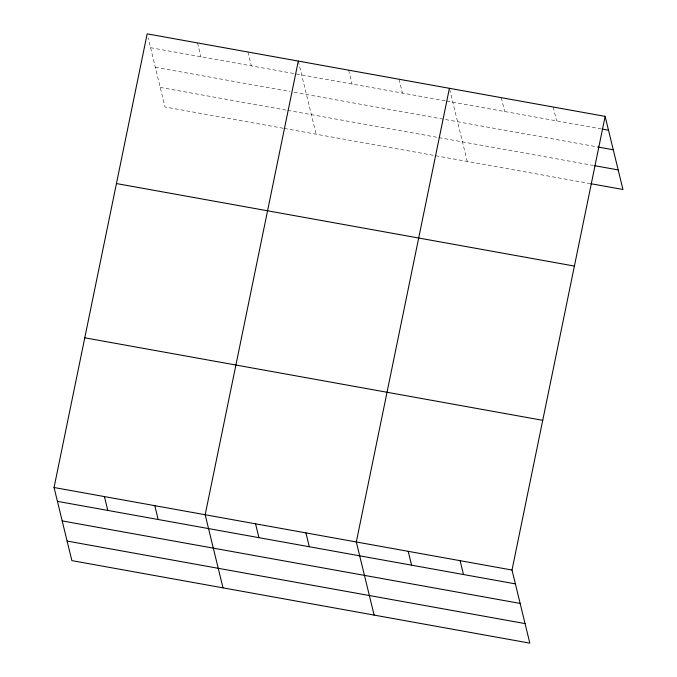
<?xml version="1.0" encoding="UTF-8"?>
<svg xmlns="http://www.w3.org/2000/svg" width="677" height="677" viewBox="0 0 677 677"><rect width="100%" height="100%" fill="white"/><g stroke="black" fill="none" stroke-linecap="round" stroke-linejoin="round"><path stroke-width="0.51" stroke-dasharray="3.38 2.54" d="M150.548 47.695L445.601 100.865M446.625 101.051L601.235 128.909M155.312 67.251L289.993 91.522M294.097 92.267L596.657 146.782M160.229 87.409L286.676 110.199M287.708 110.376L437.799 137.431M438.831 137.609L593.264 165.442M283.223 128.275L164.993 106.966L148.136 37.802M284.247 128.461L589.735 183.509M553.219 107.017L556.596 120.861M501.318 97.666L504.695 111.51M449.663 89.305L467.24 161.431M399.041 79.234L402.417 93.079M348.672 70.163L352.048 84.007M298.295 61.082L316.117 134.198M247.917 52.002L251.294 65.847M197.549 42.93L200.917 56.775"/><path stroke-width="1.02" d="M605.128 116.376L512.007 570.034L529.829 643.15L71.872 560.624L54.05 487.508L147.171 33.85L605.128 116.376L622.95 189.492L590.767 183.695M298.295 61.082L205.173 514.74L223.004 587.856M449.418 88.315L356.305 541.972L374.127 615.088M602.268 129.095L608.496 130.221M597.698 146.968L613.269 149.778M594.304 165.628L618.177 169.927M116.444 183.56L574.392 266.078M84.777 337.798L542.734 420.324M54.05 487.508L512.007 570.034M57.427 501.352L515.383 583.879M62.191 520.918L520.148 603.435M67.108 541.067L525.064 623.593M460.106 560.674L463.483 574.528M408.206 551.323L411.574 565.168M305.928 532.892L309.304 546.745M255.551 523.82L258.927 537.665M154.805 505.66L158.173 519.513M104.427 496.588L107.804 510.433"/></g></svg>
